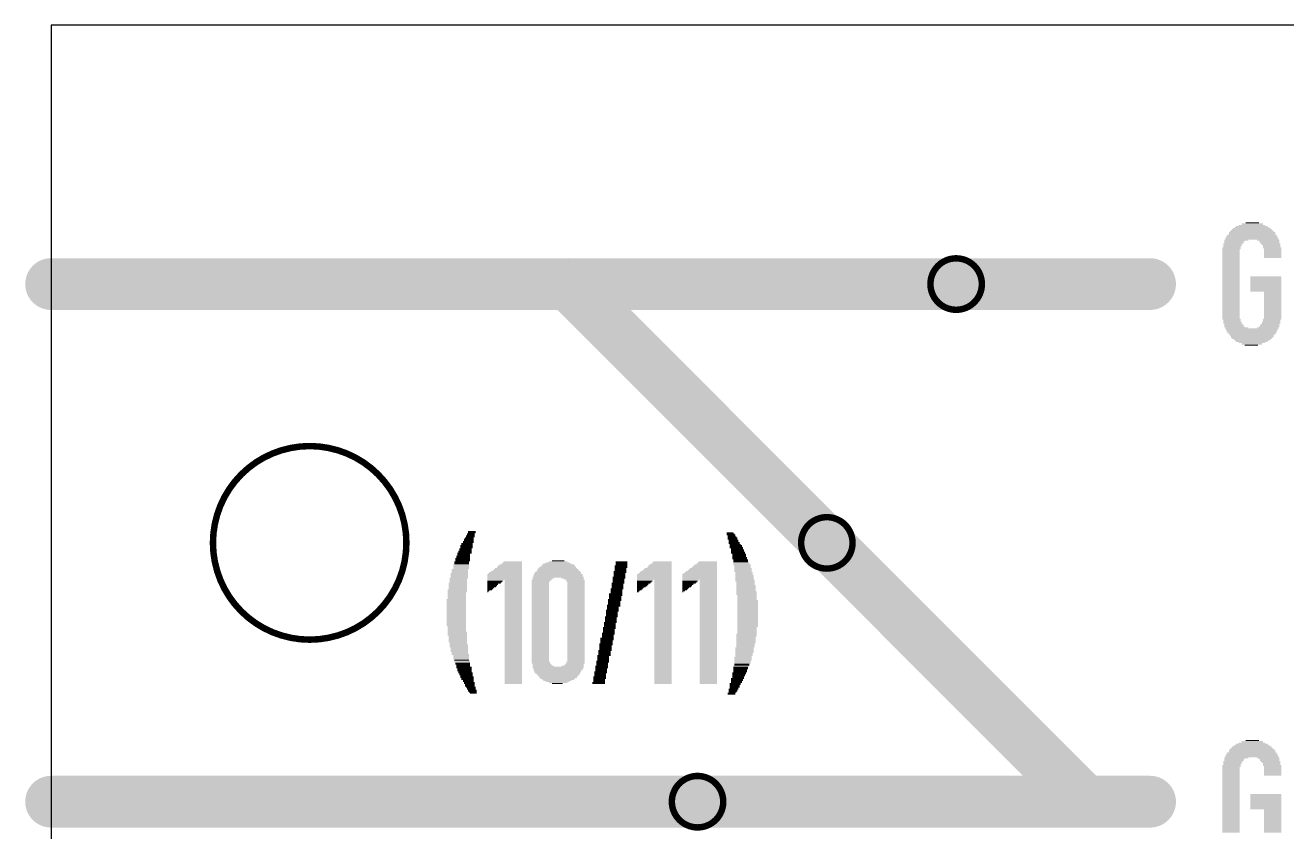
# Model space of a CAD drawing. Extents: x -1 to 100, y 0 to 61.
# Drawn here: x -0.51 to 24.27, y 45.13 to 60.96 of the extents above; entities that cross this region are included whole.
import ezdxf

# ---------------------------------------------------------------- set-up
doc = ezdxf.new("R2010")
doc.units = 0
for name, color, linetype in [('115', 151, 'CONTINUOUS'), ('117', 190, 'CONTINUOUS'), ('170', 151, 'CONTINUOUS'), ('20', 31, 'CONTINUOUS')]:
    doc.layers.add(name, color=color, linetype=linetype)

# ---------------------------------------------------------------- blocks, each defined once
blk = doc.blocks.new('RECT')
blk.add_solid([(-0.5, -0.5), (0.5, -0.5), (-0.5, 0.5), (0.5, 0.5)])

msp = doc.modelspace()

# ---------------------------------------------------------------- linework, layer by layer
at = {"layer": '115', "const_width": 1.016}
for points in [[(0, 55.88), (10.16, 55.88)], [(10.16, 55.88), (21.59, 55.88)], [(20.32, 45.72), (10.16, 55.88)], [(20.32, 45.72), (0, 45.72)], [(21.59, 45.72), (20.32, 45.72)]]:
    msp.add_lwpolyline(points, dxfattribs=at)
at = {"layer": '115', "const_width": 0.508}
for points in [[(0, 56.134, 1), (0, 55.626)], [(10.16, 56.134, 1), (10.16, 55.626)], [(10.34, 56.06, 1), (9.98, 55.7)], [(10.16, 55.626, 1), (10.16, 56.134)], [(21.59, 55.626, 1), (21.59, 56.134)], [(0, 45.974, 1), (0, 45.466)], [(20.32, 45.974, 1), (20.32, 45.466)], [(20.14, 45.54, 1), (20.5, 45.9)], [(20.32, 45.466, 1), (20.32, 45.974)], [(21.59, 45.466, 1), (21.59, 45.974)]]:
    msp.add_lwpolyline(points, format="xyb", dxfattribs=at)
at = {"layer": '117', "const_width": 0.127}
for points in [[(17.78, 55.375, 1), (17.78, 56.385, 1), (17.78, 55.375)], [(5.08, 48.9, 1), (5.08, 52.7, 1), (5.08, 48.9)], [(15.24, 50.295, 1), (15.24, 51.305, 1), (15.24, 50.295)], [(12.7, 45.215, 1), (12.7, 46.225, 1), (12.7, 45.215)]]:
    msp.add_lwpolyline(points, format="xyb", dxfattribs=at)
at = {"layer": '20'}
for p, q in [((99.06, 60.96), (0, 60.96)), ((0, 60.96), (0, 0))]:
    msp.add_line(p, q, dxfattribs=at)

# ---------------------------------------------------------------- block references
at = {"layer": '170'}
for p, xscale, yscale in [((23.59, 57.01), 0.62, 0.02), ((23.59, 57.03), 0.52, 0.02), ((23.6, 57.055), 0.42, 0.03), ((23.6, 57.08), 0.26, 0.02), ((23.59, 56.78), 1.04, 0.02), ((23.59, 56.76), 1.04, 0.02), ((23.59, 56.84), 0.96, 0.02), ((23.595, 56.885), 0.91, 0.03), ((23.595, 56.86), 0.91, 0.02), ((23.59, 56.91), 0.86, 0.02), ((23.59, 56.93), 0.82, 0.02), ((23.59, 56.95), 0.78, 0.02), ((23.59, 56.97), 0.74, 0.02), ((23.59, 56.99), 0.66, 0.02), ((23.19, 56.59), 0.36, 0.02), ((23.19, 56.57), 0.36, 0.02), ((23.18, 56.55), 0.34, 0.02), ((23.18, 56.53), 0.34, 0.02), ((23.18, 56.505), 0.34, 0.03), ((23.22, 56.67), 0.38, 0.02), ((23.21, 56.65), 0.36, 0.02), ((23.21, 56.63), 0.36, 0.02), ((23.2, 56.61), 0.34, 0.02), ((23.285, 56.74), 0.47, 0.02), ((23.25, 56.72), 0.4, 0.02), ((23.24, 56.695), 0.38, 0.03), ((23.91, 56.74), 0.44, 0.02), ((23.93, 56.72), 0.4, 0.02), ((23.94, 56.695), 0.38, 0.03), ((23.96, 56.67), 0.38, 0.02), ((23.97, 56.65), 0.36, 0.02), ((23.98, 56.63), 0.34, 0.02), ((23.98, 56.61), 0.34, 0.02), ((23.99, 56.59), 0.36, 0.02), ((24, 56.57), 0.34, 0.02), ((24, 56.55), 0.34, 0.02), ((24, 56.53), 0.34, 0.02), ((24, 56.505), 0.34, 0.03), ((23.18, 56.48), 0.34, 0.02), ((23.18, 56.46), 0.34, 0.02), ((23.18, 56.44), 0.34, 0.02), ((23.18, 56.42), 0.34, 0.02), ((23.18, 56.4), 0.34, 0.02), ((23.18, 56.38), 0.34, 0.02), ((23.18, 56.36), 0.34, 0.02), ((23.18, 56.335), 0.34, 0.03), ((23.18, 56.31), 0.34, 0.02), ((23.18, 56.29), 0.34, 0.02), ((23.18, 56.27), 0.34, 0.02), ((23.18, 56.25), 0.34, 0.02), ((24, 56.48), 0.34, 0.02), ((24, 56.46), 0.34, 0.02), ((24, 56.44), 0.34, 0.02), ((24, 56.42), 0.34, 0.02), ((24, 56.4), 0.34, 0.02), ((23.18, 56.23), 0.34, 0.02), ((23.18, 56.21), 0.34, 0.02), ((23.18, 56.19), 0.34, 0.02), ((23.18, 56.17), 0.34, 0.02), ((23.18, 56.145), 0.34, 0.03), ((23.18, 56.12), 0.34, 0.02), ((23.18, 56.1), 0.34, 0.02), ((23.18, 56.08), 0.34, 0.02), ((23.18, 56.06), 0.34, 0.02), ((23.18, 56.04), 0.34, 0.02), ((23.18, 56.02), 0.34, 0.02), ((23.18, 56), 0.34, 0.02), ((23.865, 56.02), 0.61, 0.02), ((23.865, 56), 0.61, 0.02), ((23.18, 55.975), 0.34, 0.03), ((23.18, 55.95), 0.34, 0.02), ((23.18, 55.93), 0.34, 0.02), ((23.18, 55.91), 0.34, 0.02), ((23.18, 55.89), 0.34, 0.02), ((23.18, 55.87), 0.34, 0.02), ((23.18, 55.85), 0.34, 0.02), ((23.18, 55.83), 0.34, 0.02), ((23.18, 55.81), 0.34, 0.02), ((23.18, 55.785), 0.34, 0.03), ((23.18, 55.76), 0.34, 0.02), ((23.865, 55.975), 0.61, 0.03), ((23.865, 55.95), 0.61, 0.02), ((23.865, 55.93), 0.61, 0.02), ((23.865, 55.91), 0.61, 0.02), ((23.865, 55.89), 0.61, 0.02), ((23.865, 55.87), 0.61, 0.02), ((23.865, 55.85), 0.61, 0.02), ((23.865, 55.83), 0.61, 0.02), ((23.865, 55.81), 0.61, 0.02), ((23.865, 55.785), 0.61, 0.03), ((23.865, 55.76), 0.61, 0.02), ((23.18, 55.74), 0.34, 0.02), ((23.18, 55.72), 0.34, 0.02), ((23.18, 55.7), 0.34, 0.02), ((23.18, 55.68), 0.34, 0.02), ((23.18, 55.66), 0.34, 0.02), ((23.18, 55.64), 0.34, 0.02), ((23.18, 55.615), 0.34, 0.03), ((23.18, 55.59), 0.34, 0.02), ((23.18, 55.57), 0.34, 0.02), ((23.18, 55.55), 0.34, 0.02), ((23.18, 55.53), 0.34, 0.02), ((23.18, 55.51), 0.34, 0.02), ((23.865, 55.74), 0.61, 0.02), ((24, 55.72), 0.34, 0.02), ((24, 55.7), 0.34, 0.02), ((24, 55.68), 0.34, 0.02), ((24, 55.66), 0.34, 0.02), ((24, 55.64), 0.34, 0.02), ((24, 55.615), 0.34, 0.03), ((24, 55.59), 0.34, 0.02), ((24, 55.57), 0.34, 0.02), ((24, 55.55), 0.34, 0.02), ((24, 55.53), 0.34, 0.02), ((24, 55.51), 0.34, 0.02), ((23.18, 55.49), 0.34, 0.02), ((23.18, 55.47), 0.34, 0.02), ((23.18, 55.45), 0.34, 0.02), ((23.18, 55.425), 0.34, 0.03), ((23.18, 55.4), 0.34, 0.02), ((23.18, 55.38), 0.34, 0.02), ((23.18, 55.36), 0.34, 0.02), ((23.18, 55.34), 0.34, 0.02), ((23.18, 55.32), 0.34, 0.02), ((23.18, 55.3), 0.34, 0.02), ((23.18, 55.28), 0.34, 0.02), ((23.18, 55.255), 0.34, 0.03), ((24, 55.49), 0.34, 0.02), ((24, 55.47), 0.34, 0.02), ((24, 55.45), 0.34, 0.02), ((24, 55.425), 0.34, 0.03), ((24, 55.4), 0.34, 0.02), ((24, 55.38), 0.34, 0.02), ((24, 55.36), 0.34, 0.02), ((24, 55.34), 0.34, 0.02), ((24, 55.32), 0.34, 0.02), ((24, 55.3), 0.34, 0.02), ((24, 55.28), 0.34, 0.02), ((24, 55.255), 0.34, 0.03), ((23.18, 55.23), 0.34, 0.02), ((23.18, 55.21), 0.34, 0.02), ((23.19, 55.19), 0.36, 0.02), ((23.2, 55.17), 0.34, 0.02), ((23.2, 55.15), 0.34, 0.02), ((23.21, 55.13), 0.36, 0.02), ((23.21, 55.11), 0.36, 0.02), ((23.23, 55.09), 0.36, 0.02), ((23.24, 55.065), 0.38, 0.03), ((23.25, 55.04), 0.4, 0.02), ((23.295, 55.02), 0.45, 0.02), ((23.9, 55.02), 0.42, 0.02), ((23.93, 55.04), 0.4, 0.02), ((23.94, 55.065), 0.38, 0.03), ((23.95, 55.09), 0.36, 0.02), ((23.97, 55.13), 0.36, 0.02), ((23.97, 55.11), 0.36, 0.02), ((23.99, 55.19), 0.36, 0.02), ((23.98, 55.17), 0.34, 0.02), ((23.98, 55.15), 0.34, 0.02), ((24, 55.23), 0.34, 0.02), ((24, 55.21), 0.34, 0.02), ((23.59, 55), 1.04, 0.02), ((23.59, 54.94), 0.96, 0.02), ((23.59, 54.92), 0.96, 0.02), ((23.595, 54.9), 0.91, 0.02), ((23.59, 54.875), 0.86, 0.03), ((23.6, 54.85), 0.84, 0.02), ((23.59, 54.83), 0.82, 0.02), ((23.59, 54.81), 0.78, 0.02), ((23.6, 54.79), 0.72, 0.02), ((23.59, 54.77), 0.66, 0.02), ((23.59, 54.75), 0.62, 0.02), ((23.59, 54.73), 0.52, 0.02), ((23.59, 54.705), 0.4, 0.03), ((23.58, 54.68), 0.26, 0.02), ((8.195, 50.83), 0.21, 0.02), ((8.195, 50.81), 0.21, 0.02), ((8.205, 50.87), 0.19, 0.02), ((8.205, 50.85), 0.19, 0.02), ((8.215, 50.895), 0.17, 0.03), ((8.235, 50.94), 0.17, 0.02), ((8.235, 50.92), 0.17, 0.02), ((8.245, 50.98), 0.15, 0.02), ((8.245, 50.96), 0.15, 0.02), ((8.265, 51.02), 0.15, 0.02), ((8.265, 51), 0.15, 0.02), ((13.335, 51), 0.13, 0.02), ((13.345, 50.98), 0.15, 0.02), ((13.355, 50.96), 0.17, 0.02), ((13.365, 50.94), 0.15, 0.02), ((13.375, 50.92), 0.17, 0.02), ((13.385, 50.895), 0.19, 0.03), ((13.385, 50.87), 0.19, 0.02), ((13.405, 50.85), 0.19, 0.02), ((13.405, 50.83), 0.19, 0.02), ((13.42, 50.81), 0.22, 0.02), ((8.12, 50.6), 0.28, 0.02), ((8.105, 50.58), 0.25, 0.02), ((8.105, 50.56), 0.25, 0.02), ((8.13, 50.64), 0.26, 0.02), ((8.13, 50.62), 0.26, 0.02), ((8.14, 50.68), 0.24, 0.02), ((8.14, 50.66), 0.24, 0.02), ((8.16, 50.75), 0.24, 0.02), ((8.16, 50.73), 0.24, 0.02), ((8.16, 50.705), 0.24, 0.03), ((8.17, 50.79), 0.22, 0.02), ((8.17, 50.77), 0.22, 0.02), ((13.42, 50.79), 0.22, 0.02), ((13.44, 50.77), 0.22, 0.02), ((13.45, 50.75), 0.24, 0.02), ((13.45, 50.73), 0.24, 0.02), ((13.46, 50.705), 0.26, 0.03), ((13.475, 50.68), 0.23, 0.02), ((13.485, 50.66), 0.25, 0.02), ((13.485, 50.64), 0.25, 0.02), ((13.495, 50.62), 0.27, 0.02), ((13.495, 50.6), 0.27, 0.02), ((13.515, 50.58), 0.27, 0.02), ((13.515, 50.56), 0.27, 0.02), ((8.055, 50.37), 0.31, 0.02), ((8.055, 50.345), 0.31, 0.03), ((8.055, 50.32), 0.31, 0.02), ((8.055, 50.3), 0.31, 0.02), ((8.065, 50.43), 0.29, 0.02), ((8.065, 50.41), 0.29, 0.02), ((8.065, 50.39), 0.29, 0.02), ((8.085, 50.49), 0.29, 0.02), ((8.085, 50.47), 0.29, 0.02), ((8.085, 50.45), 0.29, 0.02), ((8.095, 50.535), 0.27, 0.03), ((8.095, 50.51), 0.27, 0.02), ((8.985, 50.3), 0.53, 0.02), ((9.005, 50.32), 0.49, 0.02), ((9.015, 50.345), 0.47, 0.03), ((9.03, 50.37), 0.44, 0.02), ((9.05, 50.39), 0.4, 0.02), ((9.06, 50.41), 0.38, 0.02), ((9.07, 50.43), 0.36, 0.02), ((9.95, 50.3), 0.76, 0.02), ((9.95, 50.32), 0.72, 0.02), ((9.96, 50.345), 0.66, 0.03), ((9.96, 50.37), 0.62, 0.02), ((9.945, 50.39), 0.55, 0.02), ((9.95, 50.41), 0.46, 0.02), ((9.96, 50.43), 0.36, 0.02), ((9.96, 50.45), 0.24, 0.02), ((11.195, 50.345), 0.25, 0.03), ((11.195, 50.32), 0.25, 0.02), ((11.185, 50.3), 0.23, 0.02), ((11.205, 50.43), 0.23, 0.02), ((11.205, 50.41), 0.23, 0.02), ((11.205, 50.39), 0.23, 0.02), ((11.205, 50.37), 0.23, 0.02), ((11.925, 50.3), 0.53, 0.02), ((11.95, 50.32), 0.48, 0.02), ((11.96, 50.345), 0.46, 0.03), ((11.97, 50.37), 0.44, 0.02), ((11.99, 50.39), 0.4, 0.02), ((12, 50.41), 0.38, 0.02), ((12.01, 50.43), 0.36, 0.02), ((12.815, 50.3), 0.53, 0.02), ((12.835, 50.32), 0.49, 0.02), ((12.85, 50.345), 0.46, 0.03), ((12.86, 50.37), 0.44, 0.02), ((12.88, 50.39), 0.4, 0.02), ((12.89, 50.41), 0.38, 0.02), ((12.9, 50.43), 0.36, 0.02), ((13.515, 50.535), 0.27, 0.03), ((13.525, 50.51), 0.29, 0.02), ((13.525, 50.49), 0.29, 0.02), ((13.545, 50.47), 0.29, 0.02), ((13.545, 50.45), 0.29, 0.02), ((13.545, 50.43), 0.29, 0.02), ((13.56, 50.41), 0.32, 0.02), ((13.56, 50.39), 0.32, 0.02), ((13.57, 50.37), 0.34, 0.02), ((13.58, 50.345), 0.32, 0.03), ((13.58, 50.32), 0.32, 0.02), ((13.59, 50.3), 0.34, 0.02), ((8.01, 50.11), 0.36, 0.02), ((8, 50.09), 0.34, 0.02), ((8, 50.07), 0.34, 0.02), ((8.02, 50.2), 0.34, 0.02), ((8.02, 50.18), 0.34, 0.02), ((8.02, 50.155), 0.34, 0.03), ((8.02, 50.13), 0.34, 0.02), ((8.03, 50.28), 0.32, 0.02), ((8.03, 50.26), 0.32, 0.02), ((8.03, 50.24), 0.32, 0.02), ((8.03, 50.22), 0.32, 0.02), ((8.91, 50.18), 0.68, 0.02), ((8.91, 50.155), 0.68, 0.03), ((8.91, 50.13), 0.68, 0.02), ((8.91, 50.11), 0.68, 0.02), ((8.91, 50.09), 0.68, 0.02), ((8.73, 50.07), 0.32, 0.02), ((8.92, 50.2), 0.66, 0.02), ((8.93, 50.22), 0.64, 0.02), ((8.945, 50.24), 0.61, 0.02), ((8.965, 50.26), 0.57, 0.02), ((8.975, 50.28), 0.55, 0.02), ((9.08, 50.07), 0.34, 0.02), ((9.63, 50.07), 0.38, 0.02), ((9.67, 50.11), 0.42, 0.02), ((9.65, 50.09), 0.38, 0.02), ((9.96, 50.18), 0.96, 0.02), ((9.96, 50.155), 0.96, 0.03), ((9.955, 50.22), 0.91, 0.02), ((9.955, 50.2), 0.91, 0.02), ((9.96, 50.24), 0.86, 0.02), ((9.95, 50.28), 0.8, 0.02), ((9.96, 50.26), 0.82, 0.02), ((10.245, 50.11), 0.43, 0.02), ((10.27, 50.09), 0.38, 0.02), ((10.3, 50.07), 0.36, 0.02), ((11.155, 50.13), 0.25, 0.02), ((11.155, 50.11), 0.25, 0.02), ((11.145, 50.09), 0.23, 0.02), ((11.145, 50.07), 0.23, 0.02), ((11.175, 50.24), 0.25, 0.02), ((11.175, 50.22), 0.25, 0.02), ((11.165, 50.2), 0.23, 0.02), ((11.165, 50.18), 0.23, 0.02), ((11.165, 50.155), 0.23, 0.03), ((11.185, 50.28), 0.23, 0.02), ((11.185, 50.26), 0.23, 0.02), ((11.85, 50.18), 0.68, 0.02), ((11.85, 50.155), 0.68, 0.03), ((11.85, 50.13), 0.68, 0.02), ((11.85, 50.11), 0.68, 0.02), ((11.85, 50.09), 0.68, 0.02), ((11.67, 50.07), 0.32, 0.02), ((11.865, 50.2), 0.65, 0.02), ((11.875, 50.22), 0.63, 0.02), ((11.885, 50.24), 0.61, 0.02), ((11.905, 50.26), 0.57, 0.02), ((11.915, 50.28), 0.55, 0.02), ((12.02, 50.07), 0.34, 0.02), ((12.74, 50.18), 0.68, 0.02), ((12.74, 50.155), 0.68, 0.03), ((12.74, 50.13), 0.68, 0.02), ((12.74, 50.11), 0.68, 0.02), ((12.74, 50.09), 0.68, 0.02), ((12.56, 50.07), 0.32, 0.02), ((12.75, 50.2), 0.66, 0.02), ((12.765, 50.22), 0.63, 0.02), ((12.775, 50.24), 0.61, 0.02), ((12.795, 50.26), 0.57, 0.02), ((12.805, 50.28), 0.55, 0.02), ((12.91, 50.07), 0.34, 0.02), ((13.59, 50.28), 0.34, 0.02), ((13.59, 50.26), 0.34, 0.02), ((13.59, 50.24), 0.34, 0.02), ((13.61, 50.22), 0.34, 0.02), ((13.61, 50.2), 0.34, 0.02), ((13.61, 50.18), 0.34, 0.02), ((13.62, 50.155), 0.36, 0.03), ((13.62, 50.13), 0.36, 0.02), ((13.62, 50.11), 0.36, 0.02), ((13.62, 50.09), 0.36, 0.02), ((13.63, 50.07), 0.38, 0.02), ((7.98, 49.88), 0.38, 0.02), ((7.98, 49.86), 0.38, 0.02), ((7.98, 49.84), 0.38, 0.02), ((7.97, 49.82), 0.36, 0.02), ((7.99, 50.01), 0.36, 0.02), ((7.99, 49.985), 0.36, 0.03), ((7.99, 49.96), 0.36, 0.02), ((7.99, 49.94), 0.36, 0.02), ((7.99, 49.92), 0.36, 0.02), ((7.99, 49.9), 0.36, 0.02), ((8, 50.05), 0.34, 0.02), ((8, 50.03), 0.34, 0.02), ((8.72, 50.05), 0.3, 0.02), ((8.71, 50.03), 0.28, 0.02), ((8.7, 50.01), 0.26, 0.02), ((8.675, 49.985), 0.21, 0.03), ((8.665, 49.96), 0.19, 0.02), ((8.655, 49.94), 0.17, 0.02), ((8.635, 49.92), 0.13, 0.02), ((8.625, 49.9), 0.11, 0.02), ((8.615, 49.88), 0.09, 0.02), ((8.59, 49.86), 0.04, 0.02), ((8.58, 49.84), 0.02, 0.02), ((9.08, 50.05), 0.34, 0.02), ((9.08, 50.03), 0.34, 0.02), ((9.08, 50.01), 0.34, 0.02), ((9.08, 49.985), 0.34, 0.03), ((9.08, 49.96), 0.34, 0.02), ((9.08, 49.94), 0.34, 0.02), ((9.08, 49.92), 0.34, 0.02), ((9.08, 49.9), 0.34, 0.02), ((9.08, 49.88), 0.34, 0.02), ((9.08, 49.86), 0.34, 0.02), ((9.08, 49.84), 0.34, 0.02), ((9.08, 49.82), 0.34, 0.02), ((9.62, 50.05), 0.36, 0.02), ((9.61, 50.03), 0.34, 0.02), ((9.61, 50.01), 0.34, 0.02), ((9.61, 49.985), 0.34, 0.03), ((9.61, 49.96), 0.34, 0.02), ((9.61, 49.94), 0.34, 0.02), ((9.61, 49.92), 0.34, 0.02), ((9.61, 49.9), 0.34, 0.02), ((9.61, 49.88), 0.34, 0.02), ((9.61, 49.86), 0.34, 0.02), ((9.61, 49.84), 0.34, 0.02), ((9.61, 49.82), 0.34, 0.02), ((10.3, 50.05), 0.36, 0.02), ((10.31, 50.03), 0.34, 0.02), ((10.31, 50.01), 0.34, 0.02), ((10.31, 49.985), 0.34, 0.03), ((10.31, 49.96), 0.34, 0.02), ((10.31, 49.94), 0.34, 0.02), ((10.31, 49.92), 0.34, 0.02), ((10.31, 49.9), 0.34, 0.02), ((10.31, 49.88), 0.34, 0.02), ((10.31, 49.86), 0.34, 0.02), ((10.31, 49.84), 0.34, 0.02), ((10.31, 49.82), 0.34, 0.02), ((11.115, 49.9), 0.25, 0.02), ((11.105, 49.88), 0.23, 0.02), ((11.105, 49.86), 0.23, 0.02), ((11.105, 49.84), 0.23, 0.02), ((11.105, 49.82), 0.23, 0.02), ((11.135, 50.01), 0.25, 0.02), ((11.125, 49.985), 0.23, 0.03), ((11.125, 49.96), 0.23, 0.02), ((11.125, 49.94), 0.23, 0.02), ((11.125, 49.92), 0.23, 0.02), ((11.145, 50.05), 0.23, 0.02), ((11.145, 50.03), 0.23, 0.02), ((11.66, 50.05), 0.3, 0.02), ((11.65, 50.03), 0.28, 0.02), ((11.64, 50.01), 0.26, 0.02), ((11.62, 49.985), 0.22, 0.03), ((11.61, 49.96), 0.2, 0.02), ((11.595, 49.94), 0.17, 0.02), ((11.575, 49.92), 0.13, 0.02), ((11.565, 49.9), 0.11, 0.02), ((11.555, 49.88), 0.09, 0.02), ((11.535, 49.86), 0.05, 0.02), ((11.525, 49.84), 0.03, 0.02), ((12.02, 50.05), 0.34, 0.02), ((12.02, 50.03), 0.34, 0.02), ((12.02, 50.01), 0.34, 0.02), ((12.02, 49.985), 0.34, 0.03), ((12.02, 49.96), 0.34, 0.02), ((12.02, 49.94), 0.34, 0.02), ((12.02, 49.92), 0.34, 0.02), ((12.02, 49.9), 0.34, 0.02), ((12.02, 49.88), 0.34, 0.02), ((12.02, 49.86), 0.34, 0.02), ((12.02, 49.84), 0.34, 0.02), ((12.02, 49.82), 0.34, 0.02), ((12.55, 50.05), 0.3, 0.02), ((12.54, 50.03), 0.28, 0.02), ((12.53, 50.01), 0.26, 0.02), ((12.51, 49.985), 0.22, 0.03), ((12.495, 49.96), 0.19, 0.02), ((12.485, 49.94), 0.17, 0.02), ((12.465, 49.92), 0.13, 0.02), ((12.455, 49.9), 0.11, 0.02), ((12.445, 49.88), 0.09, 0.02), ((12.425, 49.86), 0.05, 0.02), ((12.41, 49.84), 0.02, 0.02), ((12.91, 50.05), 0.34, 0.02), ((12.91, 50.03), 0.34, 0.02), ((12.91, 50.01), 0.34, 0.02), ((12.91, 49.985), 0.34, 0.03), ((12.91, 49.96), 0.34, 0.02), ((12.91, 49.94), 0.34, 0.02), ((12.91, 49.92), 0.34, 0.02), ((12.91, 49.9), 0.34, 0.02), ((12.91, 49.88), 0.34, 0.02), ((12.91, 49.86), 0.34, 0.02), ((12.91, 49.84), 0.34, 0.02), ((12.91, 49.82), 0.34, 0.02), ((13.63, 50.05), 0.38, 0.02), ((13.64, 50.03), 0.36, 0.02), ((13.64, 50.01), 0.36, 0.02), ((13.64, 49.985), 0.36, 0.03), ((13.65, 49.96), 0.38, 0.02), ((13.65, 49.94), 0.38, 0.02), ((13.65, 49.92), 0.38, 0.02), ((13.65, 49.9), 0.38, 0.02), ((13.65, 49.88), 0.38, 0.02), ((13.65, 49.86), 0.38, 0.02), ((13.66, 49.84), 0.4, 0.02), ((13.66, 49.82), 0.4, 0.02), ((7.96, 49.69), 0.38, 0.02), ((7.96, 49.67), 0.38, 0.02), ((7.96, 49.65), 0.38, 0.02), ((7.96, 49.625), 0.38, 0.03), ((7.96, 49.6), 0.38, 0.02), ((7.96, 49.58), 0.38, 0.02), ((7.96, 49.56), 0.38, 0.02), ((7.97, 49.795), 0.36, 0.03), ((7.97, 49.77), 0.36, 0.02), ((7.97, 49.75), 0.36, 0.02), ((7.97, 49.73), 0.36, 0.02), ((7.97, 49.71), 0.36, 0.02), ((9.08, 49.795), 0.34, 0.03), ((9.08, 49.77), 0.34, 0.02), ((9.08, 49.75), 0.34, 0.02), ((9.08, 49.73), 0.34, 0.02), ((9.08, 49.71), 0.34, 0.02), ((9.08, 49.69), 0.34, 0.02), ((9.08, 49.67), 0.34, 0.02), ((9.08, 49.65), 0.34, 0.02), ((9.08, 49.625), 0.34, 0.03), ((9.08, 49.6), 0.34, 0.02), ((9.08, 49.58), 0.34, 0.02), ((9.08, 49.56), 0.34, 0.02), ((9.61, 49.795), 0.34, 0.03), ((9.61, 49.77), 0.34, 0.02), ((9.61, 49.75), 0.34, 0.02), ((9.61, 49.73), 0.34, 0.02), ((9.61, 49.71), 0.34, 0.02), ((9.61, 49.69), 0.34, 0.02), ((9.61, 49.67), 0.34, 0.02), ((9.61, 49.65), 0.34, 0.02), ((9.61, 49.625), 0.34, 0.03), ((9.61, 49.6), 0.34, 0.02), ((9.61, 49.58), 0.34, 0.02), ((9.61, 49.56), 0.34, 0.02), ((10.31, 49.795), 0.34, 0.03), ((10.31, 49.77), 0.34, 0.02), ((10.31, 49.75), 0.34, 0.02), ((10.31, 49.73), 0.34, 0.02), ((10.31, 49.71), 0.34, 0.02), ((10.31, 49.69), 0.34, 0.02), ((10.31, 49.67), 0.34, 0.02), ((10.31, 49.65), 0.34, 0.02), ((10.31, 49.625), 0.34, 0.03), ((10.31, 49.6), 0.34, 0.02), ((10.31, 49.58), 0.34, 0.02), ((10.31, 49.56), 0.34, 0.02), ((11.05, 49.58), 0.26, 0.02), ((11.05, 49.56), 0.26, 0.02), ((11.07, 49.69), 0.26, 0.02), ((11.07, 49.67), 0.26, 0.02), ((11.06, 49.65), 0.24, 0.02), ((11.06, 49.625), 0.24, 0.03), ((11.06, 49.6), 0.24, 0.02), ((11.09, 49.795), 0.26, 0.03), ((11.09, 49.77), 0.26, 0.02), ((11.08, 49.75), 0.24, 0.02), ((11.08, 49.73), 0.24, 0.02), ((11.08, 49.71), 0.24, 0.02), ((12.02, 49.795), 0.34, 0.03), ((12.02, 49.77), 0.34, 0.02), ((12.02, 49.75), 0.34, 0.02), ((12.02, 49.73), 0.34, 0.02), ((12.02, 49.71), 0.34, 0.02), ((12.02, 49.69), 0.34, 0.02), ((12.02, 49.67), 0.34, 0.02), ((12.02, 49.65), 0.34, 0.02), ((12.02, 49.625), 0.34, 0.03), ((12.02, 49.6), 0.34, 0.02), ((12.02, 49.58), 0.34, 0.02), ((12.02, 49.56), 0.34, 0.02), ((12.91, 49.795), 0.34, 0.03), ((12.91, 49.77), 0.34, 0.02), ((12.91, 49.75), 0.34, 0.02), ((12.91, 49.73), 0.34, 0.02), ((12.91, 49.71), 0.34, 0.02), ((12.91, 49.69), 0.34, 0.02), ((12.91, 49.67), 0.34, 0.02), ((12.91, 49.65), 0.34, 0.02), ((12.91, 49.625), 0.34, 0.03), ((12.91, 49.6), 0.34, 0.02), ((12.91, 49.58), 0.34, 0.02), ((12.91, 49.56), 0.34, 0.02), ((13.66, 49.795), 0.4, 0.03), ((13.67, 49.77), 0.38, 0.02), ((13.67, 49.75), 0.38, 0.02), ((13.67, 49.73), 0.38, 0.02), ((13.67, 49.71), 0.38, 0.02), ((13.67, 49.69), 0.38, 0.02), ((13.685, 49.67), 0.41, 0.02), ((13.685, 49.65), 0.41, 0.02), ((13.685, 49.625), 0.41, 0.03), ((13.685, 49.6), 0.41, 0.02), ((13.685, 49.58), 0.41, 0.02), ((13.685, 49.56), 0.41, 0.02), ((7.96, 49.54), 0.38, 0.02), ((7.96, 49.52), 0.38, 0.02), ((7.96, 49.5), 0.38, 0.02), ((7.96, 49.48), 0.38, 0.02), ((7.96, 49.46), 0.38, 0.02), ((7.96, 49.435), 0.38, 0.03), ((7.96, 49.41), 0.38, 0.02), ((7.96, 49.39), 0.38, 0.02), ((7.96, 49.37), 0.38, 0.02), ((7.96, 49.35), 0.38, 0.02), ((7.96, 49.33), 0.38, 0.02), ((7.96, 49.31), 0.38, 0.02), ((9.08, 49.54), 0.34, 0.02), ((9.08, 49.52), 0.34, 0.02), ((9.08, 49.5), 0.34, 0.02), ((9.08, 49.48), 0.34, 0.02), ((9.08, 49.46), 0.34, 0.02), ((9.08, 49.435), 0.34, 0.03), ((9.08, 49.41), 0.34, 0.02), ((9.08, 49.39), 0.34, 0.02), ((9.08, 49.37), 0.34, 0.02), ((9.08, 49.35), 0.34, 0.02), ((9.08, 49.33), 0.34, 0.02), ((9.08, 49.31), 0.34, 0.02), ((9.61, 49.54), 0.34, 0.02), ((9.61, 49.52), 0.34, 0.02), ((9.61, 49.5), 0.34, 0.02), ((9.61, 49.48), 0.34, 0.02), ((9.61, 49.46), 0.34, 0.02), ((9.61, 49.435), 0.34, 0.03), ((9.61, 49.41), 0.34, 0.02), ((9.61, 49.39), 0.34, 0.02), ((9.61, 49.37), 0.34, 0.02), ((9.61, 49.35), 0.34, 0.02), ((9.61, 49.33), 0.34, 0.02), ((9.61, 49.31), 0.34, 0.02), ((10.31, 49.54), 0.34, 0.02), ((10.31, 49.52), 0.34, 0.02), ((10.31, 49.5), 0.34, 0.02), ((10.31, 49.48), 0.34, 0.02), ((10.31, 49.46), 0.34, 0.02), ((10.31, 49.435), 0.34, 0.03), ((10.31, 49.41), 0.34, 0.02), ((10.31, 49.39), 0.34, 0.02), ((10.31, 49.37), 0.34, 0.02), ((10.31, 49.35), 0.34, 0.02), ((10.31, 49.33), 0.34, 0.02), ((10.31, 49.31), 0.34, 0.02), ((11.005, 49.35), 0.25, 0.02), ((10.995, 49.33), 0.23, 0.02), ((10.995, 49.31), 0.23, 0.02), ((11.025, 49.48), 0.25, 0.02), ((11.025, 49.46), 0.25, 0.02), ((11.015, 49.435), 0.23, 0.03), ((11.015, 49.41), 0.23, 0.02), ((11.015, 49.39), 0.23, 0.02), ((11.015, 49.37), 0.23, 0.02), ((11.035, 49.54), 0.23, 0.02), ((11.035, 49.52), 0.23, 0.02), ((11.035, 49.5), 0.23, 0.02), ((12.02, 49.54), 0.34, 0.02), ((12.02, 49.52), 0.34, 0.02), ((12.02, 49.5), 0.34, 0.02), ((12.02, 49.48), 0.34, 0.02), ((12.02, 49.46), 0.34, 0.02), ((12.02, 49.435), 0.34, 0.03), ((12.02, 49.41), 0.34, 0.02), ((12.02, 49.39), 0.34, 0.02), ((12.02, 49.37), 0.34, 0.02), ((12.02, 49.35), 0.34, 0.02), ((12.02, 49.33), 0.34, 0.02), ((12.02, 49.31), 0.34, 0.02), ((12.91, 49.54), 0.34, 0.02), ((12.91, 49.52), 0.34, 0.02), ((12.91, 49.5), 0.34, 0.02), ((12.91, 49.48), 0.34, 0.02), ((12.91, 49.46), 0.34, 0.02), ((12.91, 49.435), 0.34, 0.03), ((12.91, 49.41), 0.34, 0.02), ((12.91, 49.39), 0.34, 0.02), ((12.91, 49.37), 0.34, 0.02), ((12.91, 49.35), 0.34, 0.02), ((12.91, 49.33), 0.34, 0.02), ((12.91, 49.31), 0.34, 0.02), ((13.685, 49.54), 0.41, 0.02), ((13.685, 49.52), 0.41, 0.02), ((13.685, 49.5), 0.41, 0.02), ((13.685, 49.48), 0.41, 0.02), ((13.685, 49.46), 0.41, 0.02), ((13.685, 49.435), 0.41, 0.03), ((13.685, 49.41), 0.41, 0.02), ((13.685, 49.39), 0.41, 0.02), ((13.685, 49.37), 0.41, 0.02), ((13.685, 49.35), 0.41, 0.02), ((13.685, 49.33), 0.41, 0.02), ((13.685, 49.31), 0.41, 0.02), ((7.96, 49.29), 0.38, 0.02), ((7.96, 49.265), 0.38, 0.03), ((7.96, 49.24), 0.38, 0.02), ((7.96, 49.22), 0.38, 0.02), ((7.96, 49.2), 0.38, 0.02), ((7.96, 49.18), 0.38, 0.02), ((7.97, 49.16), 0.36, 0.02), ((7.97, 49.14), 0.36, 0.02), ((7.97, 49.12), 0.36, 0.02), ((7.97, 49.1), 0.36, 0.02), ((7.97, 49.075), 0.36, 0.03), ((9.08, 49.29), 0.34, 0.02), ((9.08, 49.265), 0.34, 0.03), ((9.08, 49.24), 0.34, 0.02), ((9.08, 49.22), 0.34, 0.02), ((9.08, 49.2), 0.34, 0.02), ((9.08, 49.18), 0.34, 0.02), ((9.08, 49.16), 0.34, 0.02), ((9.08, 49.14), 0.34, 0.02), ((9.08, 49.12), 0.34, 0.02), ((9.08, 49.1), 0.34, 0.02), ((9.08, 49.075), 0.34, 0.03), ((9.61, 49.29), 0.34, 0.02), ((9.61, 49.265), 0.34, 0.03), ((9.61, 49.24), 0.34, 0.02), ((9.61, 49.22), 0.34, 0.02), ((9.61, 49.2), 0.34, 0.02), ((9.61, 49.18), 0.34, 0.02), ((9.61, 49.16), 0.34, 0.02), ((9.61, 49.14), 0.34, 0.02), ((9.61, 49.12), 0.34, 0.02), ((9.61, 49.1), 0.34, 0.02), ((9.61, 49.075), 0.34, 0.03), ((10.31, 49.29), 0.34, 0.02), ((10.31, 49.265), 0.34, 0.03), ((10.31, 49.24), 0.34, 0.02), ((10.31, 49.22), 0.34, 0.02), ((10.31, 49.2), 0.34, 0.02), ((10.31, 49.18), 0.34, 0.02), ((10.31, 49.16), 0.34, 0.02), ((10.31, 49.14), 0.34, 0.02), ((10.31, 49.12), 0.34, 0.02), ((10.31, 49.1), 0.34, 0.02), ((10.31, 49.075), 0.34, 0.03), ((10.965, 49.14), 0.25, 0.02), ((10.965, 49.12), 0.25, 0.02), ((10.955, 49.1), 0.23, 0.02), ((10.955, 49.075), 0.23, 0.03), ((10.985, 49.24), 0.25, 0.02), ((10.975, 49.22), 0.23, 0.02), ((10.975, 49.2), 0.23, 0.02), ((10.975, 49.18), 0.23, 0.02), ((10.975, 49.16), 0.23, 0.02), ((10.995, 49.29), 0.23, 0.02), ((10.995, 49.265), 0.23, 0.03), ((12.02, 49.29), 0.34, 0.02), ((12.02, 49.265), 0.34, 0.03), ((12.02, 49.24), 0.34, 0.02), ((12.02, 49.22), 0.34, 0.02), ((12.02, 49.2), 0.34, 0.02), ((12.02, 49.18), 0.34, 0.02), ((12.02, 49.16), 0.34, 0.02), ((12.02, 49.14), 0.34, 0.02), ((12.02, 49.12), 0.34, 0.02), ((12.02, 49.1), 0.34, 0.02), ((12.02, 49.075), 0.34, 0.03), ((12.91, 49.29), 0.34, 0.02), ((12.91, 49.265), 0.34, 0.03), ((12.91, 49.24), 0.34, 0.02), ((12.91, 49.22), 0.34, 0.02), ((12.91, 49.2), 0.34, 0.02), ((12.91, 49.18), 0.34, 0.02), ((12.91, 49.16), 0.34, 0.02), ((12.91, 49.14), 0.34, 0.02), ((12.91, 49.12), 0.34, 0.02), ((12.91, 49.1), 0.34, 0.02), ((12.91, 49.075), 0.34, 0.03), ((13.685, 49.29), 0.41, 0.02), ((13.685, 49.265), 0.41, 0.03), ((13.685, 49.24), 0.41, 0.02), ((13.685, 49.22), 0.41, 0.02), ((13.685, 49.2), 0.41, 0.02), ((13.685, 49.18), 0.41, 0.02), ((13.685, 49.16), 0.41, 0.02), ((13.67, 49.14), 0.38, 0.02), ((13.67, 49.12), 0.38, 0.02), ((13.67, 49.1), 0.38, 0.02), ((13.67, 49.075), 0.38, 0.03), ((7.98, 49.05), 0.38, 0.02), ((7.98, 49.03), 0.38, 0.02), ((7.98, 49.01), 0.38, 0.02), ((7.98, 48.99), 0.38, 0.02), ((7.99, 48.97), 0.36, 0.02), ((7.99, 48.95), 0.36, 0.02), ((7.99, 48.93), 0.36, 0.02), ((7.99, 48.905), 0.36, 0.03), ((7.99, 48.88), 0.36, 0.02), ((7.99, 48.86), 0.36, 0.02), ((8, 48.84), 0.34, 0.02), ((8, 48.82), 0.34, 0.02), ((9.08, 49.05), 0.34, 0.02), ((9.08, 49.03), 0.34, 0.02), ((9.08, 49.01), 0.34, 0.02), ((9.08, 48.99), 0.34, 0.02), ((9.08, 48.97), 0.34, 0.02), ((9.08, 48.95), 0.34, 0.02), ((9.08, 48.93), 0.34, 0.02), ((9.08, 48.905), 0.34, 0.03), ((9.08, 48.88), 0.34, 0.02), ((9.08, 48.86), 0.34, 0.02), ((9.08, 48.84), 0.34, 0.02), ((9.08, 48.82), 0.34, 0.02), ((9.61, 49.05), 0.34, 0.02), ((9.61, 49.03), 0.34, 0.02), ((9.61, 49.01), 0.34, 0.02), ((9.61, 48.99), 0.34, 0.02), ((9.61, 48.97), 0.34, 0.02), ((9.61, 48.95), 0.34, 0.02), ((9.61, 48.93), 0.34, 0.02), ((9.61, 48.905), 0.34, 0.03), ((9.61, 48.88), 0.34, 0.02), ((9.61, 48.86), 0.34, 0.02), ((9.61, 48.84), 0.34, 0.02), ((9.61, 48.82), 0.34, 0.02), ((10.31, 49.05), 0.34, 0.02), ((10.31, 49.03), 0.34, 0.02), ((10.31, 49.01), 0.34, 0.02), ((10.31, 48.99), 0.34, 0.02), ((10.31, 48.97), 0.34, 0.02), ((10.31, 48.95), 0.34, 0.02), ((10.31, 48.93), 0.34, 0.02), ((10.31, 48.905), 0.34, 0.03), ((10.31, 48.88), 0.34, 0.02), ((10.31, 48.86), 0.34, 0.02), ((10.31, 48.84), 0.34, 0.02), ((10.31, 48.82), 0.34, 0.02), ((10.9, 48.82), 0.26, 0.02), ((10.92, 48.93), 0.26, 0.02), ((10.92, 48.905), 0.26, 0.03), ((10.91, 48.88), 0.24, 0.02), ((10.91, 48.86), 0.24, 0.02), ((10.91, 48.84), 0.24, 0.02), ((10.945, 49.03), 0.25, 0.02), ((10.945, 49.01), 0.25, 0.02), ((10.935, 48.99), 0.23, 0.02), ((10.935, 48.97), 0.23, 0.02), ((10.935, 48.95), 0.23, 0.02), ((10.955, 49.05), 0.23, 0.02), ((12.02, 49.05), 0.34, 0.02), ((12.02, 49.03), 0.34, 0.02), ((12.02, 49.01), 0.34, 0.02), ((12.02, 48.99), 0.34, 0.02), ((12.02, 48.97), 0.34, 0.02), ((12.02, 48.95), 0.34, 0.02), ((12.02, 48.93), 0.34, 0.02), ((12.02, 48.905), 0.34, 0.03), ((12.02, 48.88), 0.34, 0.02), ((12.02, 48.86), 0.34, 0.02), ((12.02, 48.84), 0.34, 0.02), ((12.02, 48.82), 0.34, 0.02), ((12.91, 49.05), 0.34, 0.02), ((12.91, 49.03), 0.34, 0.02), ((12.91, 49.01), 0.34, 0.02), ((12.91, 48.99), 0.34, 0.02), ((12.91, 48.97), 0.34, 0.02), ((12.91, 48.95), 0.34, 0.02), ((12.91, 48.93), 0.34, 0.02), ((12.91, 48.905), 0.34, 0.03), ((12.91, 48.88), 0.34, 0.02), ((12.91, 48.86), 0.34, 0.02), ((12.91, 48.84), 0.34, 0.02), ((12.91, 48.82), 0.34, 0.02), ((13.66, 49.01), 0.4, 0.02), ((13.66, 48.99), 0.4, 0.02), ((13.66, 48.97), 0.4, 0.02), ((13.65, 48.95), 0.38, 0.02), ((13.65, 48.93), 0.38, 0.02), ((13.65, 48.905), 0.38, 0.03), ((13.65, 48.88), 0.38, 0.02), ((13.65, 48.86), 0.38, 0.02), ((13.65, 48.84), 0.38, 0.02), ((13.64, 48.82), 0.36, 0.02), ((13.67, 49.05), 0.38, 0.02), ((13.67, 49.03), 0.38, 0.02), ((8.01, 48.8), 0.36, 0.02), ((8.01, 48.78), 0.36, 0.02), ((8.01, 48.76), 0.36, 0.02), ((8.02, 48.74), 0.34, 0.02), ((8.02, 48.715), 0.34, 0.03), ((8.02, 48.69), 0.34, 0.02), ((8.02, 48.67), 0.34, 0.02), ((8.03, 48.65), 0.32, 0.02), ((8.03, 48.63), 0.32, 0.02), ((8.04, 48.61), 0.34, 0.02), ((8.055, 48.59), 0.31, 0.02), ((8.055, 48.57), 0.31, 0.02), ((9.08, 48.8), 0.34, 0.02), ((9.08, 48.78), 0.34, 0.02), ((9.08, 48.76), 0.34, 0.02), ((9.08, 48.74), 0.34, 0.02), ((9.08, 48.715), 0.34, 0.03), ((9.08, 48.69), 0.34, 0.02), ((9.08, 48.67), 0.34, 0.02), ((9.08, 48.65), 0.34, 0.02), ((9.08, 48.63), 0.34, 0.02), ((9.08, 48.61), 0.34, 0.02), ((9.08, 48.59), 0.34, 0.02), ((9.08, 48.57), 0.34, 0.02), ((9.61, 48.8), 0.34, 0.02), ((9.61, 48.78), 0.34, 0.02), ((9.61, 48.76), 0.34, 0.02), ((9.61, 48.74), 0.34, 0.02), ((9.61, 48.715), 0.34, 0.03), ((9.61, 48.69), 0.34, 0.02), ((9.61, 48.67), 0.34, 0.02), ((9.61, 48.65), 0.34, 0.02), ((9.61, 48.63), 0.34, 0.02), ((9.61, 48.61), 0.34, 0.02), ((9.61, 48.59), 0.34, 0.02), ((9.61, 48.57), 0.34, 0.02), ((10.31, 48.8), 0.34, 0.02), ((10.31, 48.78), 0.34, 0.02), ((10.31, 48.76), 0.34, 0.02), ((10.31, 48.74), 0.34, 0.02), ((10.31, 48.715), 0.34, 0.03), ((10.31, 48.69), 0.34, 0.02), ((10.31, 48.67), 0.34, 0.02), ((10.31, 48.65), 0.34, 0.02), ((10.31, 48.63), 0.34, 0.02), ((10.31, 48.61), 0.34, 0.02), ((10.31, 48.59), 0.34, 0.02), ((10.31, 48.57), 0.34, 0.02), ((10.86, 48.59), 0.26, 0.02), ((10.845, 48.57), 0.23, 0.02), ((10.88, 48.69), 0.26, 0.02), ((10.87, 48.67), 0.24, 0.02), ((10.87, 48.65), 0.24, 0.02), ((10.87, 48.63), 0.24, 0.02), ((10.87, 48.61), 0.24, 0.02), ((10.9, 48.8), 0.26, 0.02), ((10.89, 48.78), 0.24, 0.02), ((10.89, 48.76), 0.24, 0.02), ((10.89, 48.74), 0.24, 0.02), ((10.89, 48.715), 0.24, 0.03), ((12.02, 48.8), 0.34, 0.02), ((12.02, 48.78), 0.34, 0.02), ((12.02, 48.76), 0.34, 0.02), ((12.02, 48.74), 0.34, 0.02), ((12.02, 48.715), 0.34, 0.03), ((12.02, 48.69), 0.34, 0.02), ((12.02, 48.67), 0.34, 0.02), ((12.02, 48.65), 0.34, 0.02), ((12.02, 48.63), 0.34, 0.02), ((12.02, 48.61), 0.34, 0.02), ((12.02, 48.59), 0.34, 0.02), ((12.02, 48.57), 0.34, 0.02), ((12.91, 48.8), 0.34, 0.02), ((12.91, 48.78), 0.34, 0.02), ((12.91, 48.76), 0.34, 0.02), ((12.91, 48.74), 0.34, 0.02), ((12.91, 48.715), 0.34, 0.03), ((12.91, 48.69), 0.34, 0.02), ((12.91, 48.67), 0.34, 0.02), ((12.91, 48.65), 0.34, 0.02), ((12.91, 48.63), 0.34, 0.02), ((12.91, 48.61), 0.34, 0.02), ((12.91, 48.59), 0.34, 0.02), ((12.91, 48.57), 0.34, 0.02), ((13.62, 48.74), 0.36, 0.02), ((13.62, 48.715), 0.36, 0.03), ((13.62, 48.69), 0.36, 0.02), ((13.62, 48.67), 0.36, 0.02), ((13.62, 48.65), 0.36, 0.02), ((13.61, 48.63), 0.34, 0.02), ((13.61, 48.61), 0.34, 0.02), ((13.61, 48.59), 0.34, 0.02), ((13.6, 48.57), 0.32, 0.02), ((13.64, 48.8), 0.36, 0.02), ((13.64, 48.78), 0.36, 0.02), ((13.64, 48.76), 0.36, 0.02), ((8.055, 48.55), 0.31, 0.02), ((8.055, 48.525), 0.31, 0.03), ((8.065, 48.5), 0.29, 0.02), ((8.075, 48.48), 0.31, 0.02), ((8.075, 48.46), 0.31, 0.02), ((8.085, 48.44), 0.29, 0.02), ((8.085, 48.42), 0.29, 0.02), ((8.095, 48.4), 0.27, 0.02), ((8.095, 48.38), 0.27, 0.02), ((8.11, 48.355), 0.3, 0.03), ((8.12, 48.33), 0.28, 0.02), ((9.08, 48.55), 0.34, 0.02), ((9.08, 48.525), 0.34, 0.03), ((9.08, 48.5), 0.34, 0.02), ((9.08, 48.48), 0.34, 0.02), ((9.08, 48.46), 0.34, 0.02), ((9.08, 48.44), 0.34, 0.02), ((9.08, 48.42), 0.34, 0.02), ((9.08, 48.4), 0.34, 0.02), ((9.08, 48.38), 0.34, 0.02), ((9.08, 48.355), 0.34, 0.03), ((9.08, 48.33), 0.34, 0.02), ((9.61, 48.55), 0.34, 0.02), ((9.61, 48.525), 0.34, 0.03), ((9.61, 48.5), 0.34, 0.02), ((9.61, 48.48), 0.34, 0.02), ((9.62, 48.46), 0.36, 0.02), ((9.62, 48.44), 0.36, 0.02), ((9.64, 48.42), 0.36, 0.02), ((9.65, 48.4), 0.38, 0.02), ((9.67, 48.38), 0.42, 0.02), ((9.96, 48.33), 0.96, 0.02), ((10.245, 48.38), 0.43, 0.02), ((10.27, 48.4), 0.38, 0.02), ((10.28, 48.42), 0.36, 0.02), ((10.3, 48.46), 0.36, 0.02), ((10.3, 48.44), 0.36, 0.02), ((10.31, 48.55), 0.34, 0.02), ((10.31, 48.525), 0.34, 0.03), ((10.31, 48.5), 0.34, 0.02), ((10.31, 48.48), 0.34, 0.02), ((10.815, 48.38), 0.25, 0.02), ((10.815, 48.355), 0.25, 0.03), ((10.805, 48.33), 0.23, 0.02), ((10.835, 48.48), 0.25, 0.02), ((10.835, 48.46), 0.25, 0.02), ((10.825, 48.44), 0.23, 0.02), ((10.825, 48.42), 0.23, 0.02), ((10.825, 48.4), 0.23, 0.02), ((10.845, 48.55), 0.23, 0.02), ((10.845, 48.525), 0.23, 0.03), ((10.845, 48.5), 0.23, 0.02), ((12.02, 48.55), 0.34, 0.02), ((12.02, 48.525), 0.34, 0.03), ((12.02, 48.5), 0.34, 0.02), ((12.02, 48.48), 0.34, 0.02), ((12.02, 48.46), 0.34, 0.02), ((12.02, 48.44), 0.34, 0.02), ((12.02, 48.42), 0.34, 0.02), ((12.02, 48.4), 0.34, 0.02), ((12.02, 48.38), 0.34, 0.02), ((12.02, 48.355), 0.34, 0.03), ((12.02, 48.33), 0.34, 0.02), ((12.91, 48.55), 0.34, 0.02), ((12.91, 48.525), 0.34, 0.03), ((12.91, 48.5), 0.34, 0.02), ((12.91, 48.48), 0.34, 0.02), ((12.91, 48.46), 0.34, 0.02), ((12.91, 48.44), 0.34, 0.02), ((12.91, 48.42), 0.34, 0.02), ((12.91, 48.4), 0.34, 0.02), ((12.91, 48.38), 0.34, 0.02), ((12.91, 48.355), 0.34, 0.03), ((12.91, 48.33), 0.34, 0.02), ((13.56, 48.38), 0.32, 0.02), ((13.545, 48.355), 0.29, 0.03), ((13.545, 48.33), 0.29, 0.02), ((13.59, 48.55), 0.34, 0.02), ((13.59, 48.525), 0.34, 0.03), ((13.59, 48.5), 0.34, 0.02), ((13.58, 48.48), 0.32, 0.02), ((13.58, 48.46), 0.32, 0.02), ((13.58, 48.44), 0.32, 0.02), ((13.57, 48.42), 0.3, 0.02), ((13.57, 48.4), 0.3, 0.02), ((8.12, 48.31), 0.28, 0.02), ((8.12, 48.29), 0.28, 0.02), ((8.13, 48.27), 0.26, 0.02), ((8.14, 48.25), 0.28, 0.02), ((8.15, 48.23), 0.26, 0.02), ((8.15, 48.21), 0.26, 0.02), ((8.16, 48.19), 0.24, 0.02), ((8.17, 48.165), 0.26, 0.03), ((8.18, 48.14), 0.24, 0.02), ((8.18, 48.12), 0.24, 0.02), ((8.195, 48.1), 0.21, 0.02), ((8.195, 48.08), 0.21, 0.02), ((9.08, 48.31), 0.34, 0.02), ((9.08, 48.29), 0.34, 0.02), ((9.08, 48.27), 0.34, 0.02), ((9.08, 48.25), 0.34, 0.02), ((9.08, 48.23), 0.34, 0.02), ((9.08, 48.21), 0.34, 0.02), ((9.08, 48.19), 0.34, 0.02), ((9.08, 48.165), 0.34, 0.03), ((9.08, 48.14), 0.34, 0.02), ((9.08, 48.12), 0.34, 0.02), ((9.08, 48.1), 0.34, 0.02), ((9.08, 48.08), 0.34, 0.02), ((9.96, 48.31), 0.96, 0.02), ((9.945, 48.29), 0.93, 0.02), ((9.955, 48.27), 0.91, 0.02), ((9.945, 48.25), 0.89, 0.02), ((9.96, 48.23), 0.86, 0.02), ((9.96, 48.21), 0.82, 0.02), ((9.96, 48.19), 0.78, 0.02), ((9.96, 48.165), 0.74, 0.03), ((9.95, 48.14), 0.68, 0.02), ((9.96, 48.12), 0.62, 0.02), ((9.945, 48.1), 0.55, 0.02), ((9.95, 48.08), 0.46, 0.02), ((10.775, 48.165), 0.25, 0.03), ((10.775, 48.14), 0.25, 0.02), ((10.765, 48.12), 0.23, 0.02), ((10.765, 48.1), 0.23, 0.02), ((10.765, 48.08), 0.23, 0.02), ((10.795, 48.27), 0.25, 0.02), ((10.795, 48.25), 0.25, 0.02), ((10.785, 48.23), 0.23, 0.02), ((10.785, 48.21), 0.23, 0.02), ((10.785, 48.19), 0.23, 0.02), ((10.805, 48.31), 0.23, 0.02), ((10.805, 48.29), 0.23, 0.02), ((12.02, 48.31), 0.34, 0.02), ((12.02, 48.29), 0.34, 0.02), ((12.02, 48.27), 0.34, 0.02), ((12.02, 48.25), 0.34, 0.02), ((12.02, 48.23), 0.34, 0.02), ((12.02, 48.21), 0.34, 0.02), ((12.02, 48.19), 0.34, 0.02), ((12.02, 48.165), 0.34, 0.03), ((12.02, 48.14), 0.34, 0.02), ((12.02, 48.12), 0.34, 0.02), ((12.02, 48.1), 0.34, 0.02), ((12.02, 48.08), 0.34, 0.02), ((12.91, 48.31), 0.34, 0.02), ((12.91, 48.29), 0.34, 0.02), ((12.91, 48.27), 0.34, 0.02), ((12.91, 48.25), 0.34, 0.02), ((12.91, 48.23), 0.34, 0.02), ((12.91, 48.21), 0.34, 0.02), ((12.91, 48.19), 0.34, 0.02), ((12.91, 48.165), 0.34, 0.03), ((12.91, 48.14), 0.34, 0.02), ((12.91, 48.12), 0.34, 0.02), ((12.91, 48.1), 0.34, 0.02), ((12.91, 48.08), 0.34, 0.02), ((13.485, 48.14), 0.25, 0.02), ((13.475, 48.12), 0.23, 0.02), ((13.475, 48.1), 0.23, 0.02), ((13.465, 48.08), 0.21, 0.02), ((13.515, 48.25), 0.27, 0.02), ((13.515, 48.23), 0.27, 0.02), ((13.505, 48.21), 0.25, 0.02), ((13.505, 48.19), 0.25, 0.02), ((13.495, 48.165), 0.23, 0.03), ((13.535, 48.31), 0.27, 0.02), ((13.535, 48.29), 0.27, 0.02), ((13.535, 48.27), 0.27, 0.02), ((8.215, 48.06), 0.21, 0.02), ((8.215, 48.04), 0.21, 0.02), ((8.225, 48.02), 0.19, 0.02), ((8.225, 47.995), 0.19, 0.03), ((8.245, 47.97), 0.19, 0.02), ((8.255, 47.95), 0.17, 0.02), ((8.255, 47.93), 0.17, 0.02), ((8.275, 47.91), 0.17, 0.02), ((8.275, 47.89), 0.17, 0.02), ((8.285, 47.87), 0.15, 0.02), ((8.295, 47.85), 0.13, 0.02), ((9.08, 48.06), 0.34, 0.02), ((9.08, 48.04), 0.34, 0.02), ((9.96, 48.06), 0.36, 0.02), ((9.945, 48.04), 0.21, 0.02), ((10.755, 48.06), 0.25, 0.02), ((10.755, 48.04), 0.25, 0.02), ((12.02, 48.06), 0.34, 0.02), ((12.02, 48.04), 0.34, 0.02), ((12.91, 48.06), 0.34, 0.02), ((12.91, 48.04), 0.34, 0.02), ((13.365, 47.85), 0.15, 0.02), ((13.365, 47.83), 0.15, 0.02), ((13.405, 47.93), 0.19, 0.02), ((13.395, 47.91), 0.17, 0.02), ((13.395, 47.89), 0.17, 0.02), ((13.385, 47.87), 0.15, 0.02), ((13.44, 48.04), 0.22, 0.02), ((13.44, 48.02), 0.22, 0.02), ((13.43, 47.995), 0.2, 0.03), ((13.43, 47.97), 0.2, 0.02), ((13.415, 47.95), 0.17, 0.02), ((13.465, 48.06), 0.21, 0.02), ((23.59, 46.83), 0.66, 0.02), ((23.59, 46.85), 0.62, 0.02), ((23.59, 46.87), 0.52, 0.02), ((23.6, 46.895), 0.42, 0.03), ((23.6, 46.92), 0.26, 0.02), ((23.59, 46.62), 1.04, 0.02), ((23.59, 46.6), 1.04, 0.02), ((23.59, 46.68), 0.96, 0.02), ((23.595, 46.725), 0.91, 0.03), ((23.595, 46.7), 0.91, 0.02), ((23.59, 46.75), 0.86, 0.02), ((23.59, 46.77), 0.82, 0.02), ((23.59, 46.79), 0.78, 0.02), ((23.59, 46.81), 0.74, 0.02), ((23.19, 46.43), 0.36, 0.02), ((23.19, 46.41), 0.36, 0.02), ((23.18, 46.39), 0.34, 0.02), ((23.18, 46.37), 0.34, 0.02), ((23.18, 46.345), 0.34, 0.03), ((23.22, 46.51), 0.38, 0.02), ((23.21, 46.49), 0.36, 0.02), ((23.21, 46.47), 0.36, 0.02), ((23.2, 46.45), 0.34, 0.02), ((23.285, 46.58), 0.47, 0.02), ((23.25, 46.56), 0.4, 0.02), ((23.24, 46.535), 0.38, 0.03), ((23.91, 46.58), 0.44, 0.02), ((23.93, 46.56), 0.4, 0.02), ((23.94, 46.535), 0.38, 0.03), ((23.96, 46.51), 0.38, 0.02), ((23.97, 46.49), 0.36, 0.02), ((23.98, 46.47), 0.34, 0.02), ((23.98, 46.45), 0.34, 0.02), ((23.99, 46.43), 0.36, 0.02), ((24, 46.41), 0.34, 0.02), ((24, 46.39), 0.34, 0.02), ((24, 46.37), 0.34, 0.02), ((24, 46.345), 0.34, 0.03), ((23.18, 46.32), 0.34, 0.02), ((23.18, 46.3), 0.34, 0.02), ((23.18, 46.28), 0.34, 0.02), ((23.18, 46.26), 0.34, 0.02), ((23.18, 46.24), 0.34, 0.02), ((23.18, 46.22), 0.34, 0.02), ((23.18, 46.2), 0.34, 0.02), ((23.18, 46.175), 0.34, 0.03), ((23.18, 46.15), 0.34, 0.02), ((23.18, 46.13), 0.34, 0.02), ((23.18, 46.11), 0.34, 0.02), ((23.18, 46.09), 0.34, 0.02), ((24, 46.32), 0.34, 0.02), ((24, 46.3), 0.34, 0.02), ((24, 46.28), 0.34, 0.02), ((24, 46.26), 0.34, 0.02), ((24, 46.24), 0.34, 0.02), ((23.18, 46.07), 0.34, 0.02), ((23.18, 46.05), 0.34, 0.02), ((23.18, 46.03), 0.34, 0.02), ((23.18, 46.01), 0.34, 0.02), ((23.18, 45.985), 0.34, 0.03), ((23.18, 45.96), 0.34, 0.02), ((23.18, 45.94), 0.34, 0.02), ((23.18, 45.92), 0.34, 0.02), ((23.18, 45.9), 0.34, 0.02), ((23.18, 45.88), 0.34, 0.02), ((23.18, 45.86), 0.34, 0.02), ((23.18, 45.84), 0.34, 0.02), ((23.865, 45.86), 0.61, 0.02), ((23.865, 45.84), 0.61, 0.02), ((23.18, 45.815), 0.34, 0.03), ((23.18, 45.79), 0.34, 0.02), ((23.18, 45.77), 0.34, 0.02), ((23.18, 45.75), 0.34, 0.02), ((23.18, 45.73), 0.34, 0.02), ((23.18, 45.71), 0.34, 0.02), ((23.18, 45.69), 0.34, 0.02), ((23.18, 45.67), 0.34, 0.02), ((23.18, 45.65), 0.34, 0.02), ((23.18, 45.625), 0.34, 0.03), ((23.18, 45.6), 0.34, 0.02), ((23.865, 45.815), 0.61, 0.03), ((23.865, 45.79), 0.61, 0.02), ((23.865, 45.77), 0.61, 0.02), ((23.865, 45.75), 0.61, 0.02), ((23.865, 45.73), 0.61, 0.02), ((23.865, 45.71), 0.61, 0.02), ((23.865, 45.69), 0.61, 0.02), ((23.865, 45.67), 0.61, 0.02), ((23.865, 45.65), 0.61, 0.02), ((23.865, 45.625), 0.61, 0.03), ((23.865, 45.6), 0.61, 0.02), ((23.18, 45.58), 0.34, 0.02), ((23.18, 45.56), 0.34, 0.02), ((23.18, 45.54), 0.34, 0.02), ((23.18, 45.52), 0.34, 0.02), ((23.18, 45.5), 0.34, 0.02), ((23.18, 45.48), 0.34, 0.02), ((23.18, 45.455), 0.34, 0.03), ((23.18, 45.43), 0.34, 0.02), ((23.18, 45.41), 0.34, 0.02), ((23.18, 45.39), 0.34, 0.02), ((23.18, 45.37), 0.34, 0.02), ((23.18, 45.35), 0.34, 0.02), ((23.865, 45.58), 0.61, 0.02), ((24, 45.56), 0.34, 0.02), ((24, 45.54), 0.34, 0.02), ((24, 45.52), 0.34, 0.02), ((24, 45.5), 0.34, 0.02), ((24, 45.48), 0.34, 0.02), ((24, 45.455), 0.34, 0.03), ((24, 45.43), 0.34, 0.02), ((24, 45.41), 0.34, 0.02), ((24, 45.39), 0.34, 0.02), ((24, 45.37), 0.34, 0.02), ((24, 45.35), 0.34, 0.02), ((23.18, 45.33), 0.34, 0.02), ((23.18, 45.31), 0.34, 0.02), ((23.18, 45.29), 0.34, 0.02), ((23.18, 45.265), 0.34, 0.03), ((23.18, 45.24), 0.34, 0.02), ((23.18, 45.22), 0.34, 0.02), ((23.18, 45.2), 0.34, 0.02), ((23.18, 45.18), 0.34, 0.02), ((23.18, 45.16), 0.34, 0.02), ((23.18, 45.14), 0.34, 0.02), ((23.18, 45.12), 0.34, 0.02), ((24, 45.33), 0.34, 0.02), ((24, 45.31), 0.34, 0.02), ((24, 45.29), 0.34, 0.02), ((24, 45.265), 0.34, 0.03), ((24, 45.24), 0.34, 0.02), ((24, 45.22), 0.34, 0.02), ((24, 45.2), 0.34, 0.02), ((24, 45.18), 0.34, 0.02), ((24, 45.16), 0.34, 0.02), ((24, 45.14), 0.34, 0.02), ((24, 45.12), 0.34, 0.02)]:
    msp.add_blockref('RECT', p, dxfattribs=dict(at, xscale=xscale, yscale=yscale))
for p, yscale in [((23.59, 56.82), 0.02), ((23.59, 56.8), 0.02), ((23.59, 54.98), 0.02), ((23.59, 54.96), 0.02), ((9.96, 50.13), 0.02), ((9.96, 48.355), 0.03), ((23.59, 46.66), 0.02), ((23.59, 46.64), 0.02)]:
    msp.add_blockref('RECT', p, dxfattribs=dict(at, yscale=yscale))

doc.saveas('drawing.dxf')
